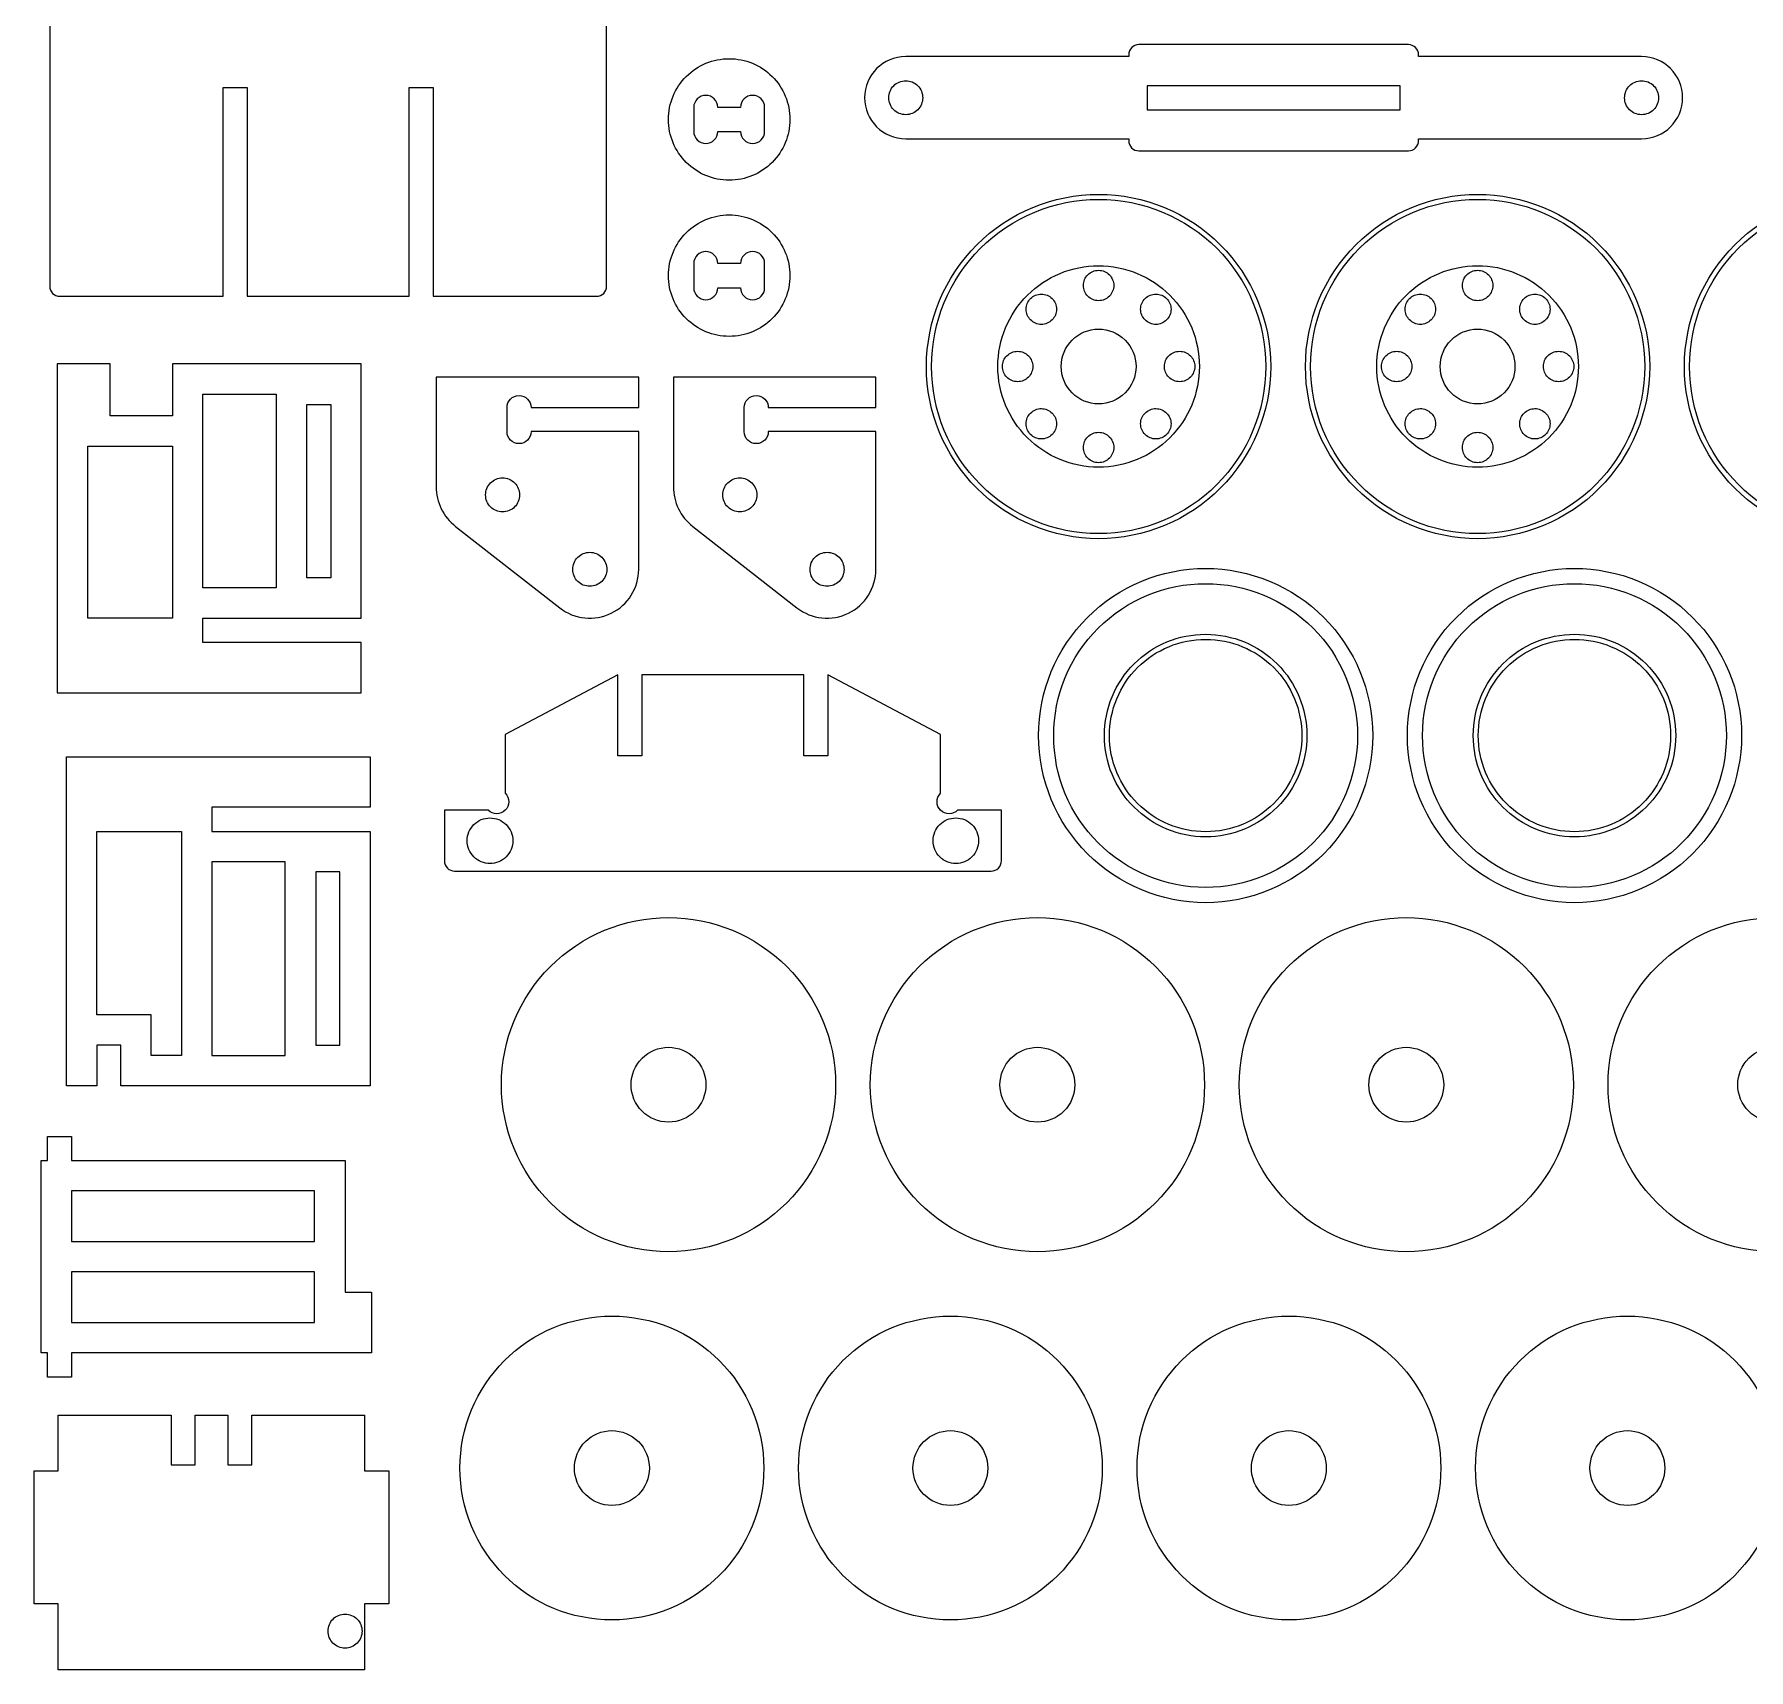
# Model space of a CAD drawing. Extents: x 4 to 443, y -91 to 343.
# Drawn here: x 9.5 to 235.8, y -87.8 to 128.1 of the extents above; entities that cross this region are included whole.
import ezdxf

# ---------------------------------------------------------------- set-up
doc = ezdxf.new("R2010")
doc.units = 0
doc.header["$MEASUREMENT"] = 0
for name, color, linetype in [('EXTERNAL_CUT', 1, 'CONTINUOUS'), ('INTERNAL_CUT', 5, 'CONTINUOUS'), ('POCKET_CUT', 3, 'CONTINUOUS')]:
    doc.layers.add(name, color=color, linetype=linetype)

msp = doc.modelspace()

# ---------------------------------------------------------------- linework, layer by layer
at = {"layer": 'EXTERNAL_CUT'}
msp.add_lwpolyline([(11.54, 181.22), (11.54, 94.83, 0.414214), (12.88, 93.49), (34.43, 93.49), (34.43, 121.06), (37.61, 121.06), (37.61, 93.49), (59, 93.49), (59, 121.06), (62.17, 121.06), (62.17, 93.49), (83.73, 93.49, 0.414214), (85.07, 94.83), (85.07, 181.22, 0.414214)], format="xyb", dxfattribs=at)
for points in [[(109.27, 116.84, -0.414214), (101.25, 108.82, -0.414214), (93.23, 116.84, -0.414214), (101.25, 124.86, -0.414214)], [(124.55, 114.29), (153.99, 114.29), (153.99, 114.04, 0.414214), (155.33, 112.7), (190.92, 112.7, 0.414214), (192.26, 114.04), (192.26, 114.29), (221.7, 114.29, 1), (221.7, 125.13), (192.26, 125.13), (192.26, 125.38, 0.414214), (190.92, 126.71), (155.33, 126.71, 0.414214), (153.99, 125.38), (153.99, 125.13), (124.55, 125.13, 1)], [(109.27, 96.22, -0.414214), (101.25, 88.2, -0.414214), (93.23, 96.22, -0.414214), (101.25, 104.24, -0.414214)], [(172.08, 84.23, -0.414214), (150.02, 62.17, -0.414214), (127.96, 84.23, -0.414214), (150.02, 106.29, -0.414214)], [(222.11, 84.23, -0.414214), (200.05, 62.17, -0.414214), (178, 84.23, -0.414214), (200.05, 106.29, -0.414214)], [(272.15, 84.23, -0.414214), (250.09, 62.17, -0.414214), (228.03, 84.23, -0.414214), (250.09, 106.29, -0.414214)], [(78.88, 52.37, 0.624784), (89.3, 57.45), (89.3, 75.63), (75.09, 75.63, -1), (71.92, 75.63), (71.92, 78.81, -1), (75.09, 78.81), (89.3, 78.81), (89.3, 82.82), (62.56, 82.82), (62.56, 68.37, 0.230933), (65.13, 63.11)], [(110.2, 52.37, 0.624784), (120.62, 57.45), (120.62, 75.63), (106.41, 75.63, -1), (103.24, 75.63), (103.24, 78.81, -1), (106.41, 78.81), (120.62, 78.81), (120.62, 82.82), (93.88, 82.82), (93.88, 68.37, 0.230933), (96.45, 63.11)], [(186.2, 35.51, -0.414214), (164.15, 13.45, -0.414214), (142.09, 35.51, -0.414214), (164.15, 57.57, -0.414214)], [(234.9, 35.51, -0.414214), (212.84, 13.45, -0.414214), (190.79, 35.51, -0.414214), (212.84, 57.57, -0.414214)], [(177.51, 35.51, -0.414214), (164.15, 22.14, -0.414214), (150.78, 35.51, -0.414214), (164.15, 48.88, -0.414214)], [(226.21, 35.51, -0.414214), (212.84, 22.14, -0.414214), (199.48, 35.51, -0.414214), (212.84, 48.88, -0.414214)], [(63.66, 25.64), (63.66, 18.96, 0.414214), (64.99, 17.62), (135.85, 17.62, 0.414214), (137.18, 18.96), (137.18, 25.64), (131.41, 25.64, -1), (129.16, 27.89), (129.16, 35.67), (114.29, 43.52), (114.29, 32.83), (111.11, 32.83), (111.11, 43.52), (89.72, 43.52), (89.72, 32.83), (86.55, 32.83), (86.55, 43.52), (71.68, 35.67), (71.68, 27.89, -1), (69.43, 25.64)], [(115.3, -10.58, -0.414214), (93.24, -32.63, -0.414214), (71.18, -10.58, -0.414214), (93.24, 11.48, -0.414214)], [(164, -10.58, -0.414214), (141.94, -32.63, -0.414214), (119.88, -10.58, -0.414214), (141.94, 11.48, -0.414214)], [(212.7, -10.58, -0.414214), (190.64, -32.63, -0.414214), (168.58, -10.58, -0.414214), (190.64, 11.48, -0.414214)], [(261.39, -10.58, -0.414214), (239.34, -32.63, -0.414214), (217.28, -10.58, -0.414214), (239.34, 11.48, -0.414214)], [(105.82, -61.18, -0.414214), (85.76, -81.23, -0.414214), (65.71, -61.18, -0.414214), (85.76, -41.12, -0.414214)], [(150.51, -61.18, -0.414214), (130.45, -81.23, -0.414214), (110.4, -61.18, -0.414214), (130.45, -41.12, -0.414214)], [(195.19, -61.18, -0.414214), (175.14, -81.23, -0.414214), (155.09, -61.18, -0.414214), (175.14, -41.12, -0.414214)], [(239.88, -61.18, -0.414214), (219.83, -81.23, -0.414214), (199.78, -61.18, -0.414214), (219.83, -41.12, -0.414214)]]:
    msp.add_lwpolyline(points, format="xyb", close=True, dxfattribs=at)
for points in [[(12.55, 41.13), (52.66, 41.13), (52.66, 47.81), (31.77, 47.81), (31.77, 50.99), (52.66, 50.99), (52.66, 84.58), (27.76, 84.58), (27.76, 77.73), (19.54, 77.73), (19.54, 84.58), (12.55, 84.58)], [(13.74, -10.73), (13.74, 32.72), (53.85, 32.72), (53.85, 26.04), (32.96, 26.04), (32.96, 22.86), (53.85, 22.86), (53.85, -10.73), (20.93, -10.73), (20.93, -5.38), (17.75, -5.38), (17.75, -10.73)], [(11.26, -49.17), (11.26, -45.99), (10.42, -45.99), (10.42, -20.59), (11.26, -20.59), (11.26, -17.42), (14.43, -17.42), (14.43, -20.59), (50.53, -20.59), (50.53, -37.97), (54.04, -37.97), (54.04, -45.99), (14.43, -45.99), (14.43, -49.17)], [(53.12, -87.8), (12.68, -87.8), (12.68, -79.11), (9.51, -79.11), (9.51, -61.56), (12.68, -61.56), (12.68, -54.21), (27.56, -54.21), (27.56, -60.76), (30.73, -60.76), (30.73, -54.21), (35.08, -54.21), (35.08, -60.76), (38.25, -60.76), (38.25, -54.21), (53.12, -54.21), (53.12, -61.56), (56.3, -61.56), (56.3, -79.11), (53.12, -79.11)]]:
    msp.add_lwpolyline(points, close=True, dxfattribs=at)
at = {"layer": 'INTERNAL_CUT'}
for points in [[(96.57, 115.25, 1), (99.74, 115.25), (102.75, 115.25, 1), (105.93, 115.25), (105.93, 118.43, 1), (102.75, 118.43), (99.74, 118.43, 1), (96.57, 118.43)], [(126.8, 119.71, -0.414214), (124.55, 117.46, -0.414214), (122.31, 119.71, -0.414214), (124.55, 121.95, -0.414214)], [(223.95, 119.71, -0.414214), (221.7, 117.46, -0.414214), (219.46, 119.71, -0.414214), (221.7, 121.95, -0.414214)], [(96.57, 94.63, 1), (99.74, 94.63), (102.75, 94.63, 1), (105.93, 94.63), (105.93, 97.81, 1), (102.75, 97.81), (99.74, 97.81, 1), (96.57, 97.81)], [(152.02, 94.92, -0.414214), (150.02, 92.91, -0.414214), (148.01, 94.92, -0.414214), (150.02, 96.93, -0.414214)], [(202.06, 94.92, -0.414214), (200.05, 92.91, -0.414214), (198.05, 94.92, -0.414214), (200.05, 96.93, -0.414214)], [(144.46, 91.79, -0.414214), (142.46, 89.78, -0.414214), (140.45, 91.79, -0.414214), (142.46, 93.79, -0.414214)], [(159.58, 91.79, -0.414214), (157.58, 89.78, -0.414214), (155.57, 91.79, -0.414214), (157.58, 93.79, -0.414214)], [(194.5, 91.79, -0.414214), (192.49, 89.78, -0.414214), (190.49, 91.79, -0.414214), (192.49, 93.79, -0.414214)], [(209.62, 91.79, -0.414214), (207.61, 89.78, -0.414214), (205.61, 91.79, -0.414214), (207.61, 93.79, -0.414214)], [(154.96, 84.23, -0.414214), (150.02, 79.29, -0.414214), (145.08, 84.23, -0.414214), (150.02, 89.17, -0.414214)], [(204.99, 84.23, -0.414214), (200.05, 79.29, -0.414214), (195.11, 84.23, -0.414214), (200.05, 89.17, -0.414214)], [(141.33, 84.23, -0.414214), (139.33, 82.22, -0.414214), (137.32, 84.23, -0.414214), (139.33, 86.23, -0.414214)], [(162.72, 84.23, -0.414214), (160.71, 82.22, -0.414214), (158.7, 84.23, -0.414214), (160.71, 86.23, -0.414214)], [(191.37, 84.23, -0.414214), (189.36, 82.22, -0.414214), (187.36, 84.23, -0.414214), (189.36, 86.23, -0.414214)], [(212.75, 84.23, -0.414214), (210.75, 82.22, -0.414214), (208.74, 84.23, -0.414214), (210.75, 86.23, -0.414214)], [(144.46, 76.67, -0.414214), (142.46, 74.66, -0.414214), (140.45, 76.67, -0.414214), (142.46, 78.67, -0.414214)], [(159.58, 76.67, -0.414214), (157.58, 74.66, -0.414214), (155.57, 76.67, -0.414214), (157.58, 78.67, -0.414214)], [(194.5, 76.67, -0.414214), (192.49, 74.66, -0.414214), (190.49, 76.67, -0.414214), (192.49, 78.67, -0.414214)], [(209.62, 76.67, -0.414214), (207.61, 74.66, -0.414214), (205.61, 76.67, -0.414214), (207.61, 78.67, -0.414214)], [(152.02, 73.54, -0.414214), (150.02, 71.53, -0.414214), (148.01, 73.54, -0.414214), (150.02, 75.54, -0.414214)], [(202.06, 73.54, -0.414214), (200.05, 71.53, -0.414214), (198.05, 73.54, -0.414214), (200.05, 75.54, -0.414214)], [(73.58, 67.27, -0.414214), (71.33, 65.03, -0.414214), (69.09, 67.27, -0.414214), (71.33, 69.52, -0.414214)], [(104.9, 67.27, -0.414214), (102.65, 65.03, -0.414214), (100.4, 67.27, -0.414214), (102.65, 69.52, -0.414214)], [(85.09, 57.45, -0.414214), (82.85, 55.21, -0.414214), (80.6, 57.45, -0.414214), (82.85, 59.7, -0.414214)], [(116.41, 57.45, -0.414214), (114.17, 55.21, -0.414214), (111.92, 57.45, -0.414214), (114.17, 59.7, -0.414214)], [(98.18, -10.58, -0.414214), (93.24, -15.52, -0.414214), (88.3, -10.58, -0.414214), (93.24, -5.64, -0.414214)], [(146.88, -10.58, -0.414214), (141.94, -15.52, -0.414214), (137, -10.58, -0.414214), (141.94, -5.64, -0.414214)], [(195.58, -10.58, -0.414214), (190.64, -15.52, -0.414214), (185.7, -10.58, -0.414214), (190.64, -5.64, -0.414214)], [(244.28, -10.58, -0.414214), (239.34, -15.52, -0.414214), (234.4, -10.58, -0.414214), (239.34, -5.64, -0.414214)], [(90.71, -61.18, -0.414214), (85.76, -66.12, -0.414214), (80.82, -61.18, -0.414214), (85.76, -56.24, -0.414214)], [(135.39, -61.18, -0.414214), (130.45, -66.12, -0.414214), (125.51, -61.18, -0.414214), (130.45, -56.24, -0.414214)], [(180.08, -61.18, -0.414214), (175.14, -66.12, -0.414214), (170.2, -61.18, -0.414214), (175.14, -56.24, -0.414214)], [(224.77, -61.18, -0.414214), (219.83, -66.12, -0.414214), (214.89, -61.18, -0.414214), (219.83, -56.24, -0.414214)], [(50.53, -80.46, -0.414214), (52.78, -82.7, -0.414214), (50.53, -84.95, -0.414214), (48.29, -82.7, -0.414214)]]:
    msp.add_lwpolyline(points, format="xyb", close=True, dxfattribs=at)
for points in [[(156.42, 118.12), (189.84, 118.12), (189.84, 121.29), (156.42, 121.29)], [(31.77, 55), (31.77, 80.57), (41.46, 80.57), (41.46, 55)], [(45.47, 56.34), (45.47, 79.23), (48.65, 79.23), (48.65, 56.34)], [(16.56, 50.99), (16.56, 73.72), (27.76, 73.72), (27.76, 50.99)], [(17.75, -1.37), (17.75, 22.86), (28.95, 22.86), (28.95, -6.72), (24.94, -6.72), (24.94, -1.37)], [(32.96, -6.72), (42.65, -6.72), (42.65, 18.85), (32.96, 18.85)], [(46.66, -5.38), (49.83, -5.38), (49.83, 17.51), (46.66, 17.51)], [(14.43, -31.29), (46.52, -31.29), (46.52, -24.6), (14.43, -24.6)], [(14.43, -41.98), (46.52, -41.98), (46.52, -35.3), (14.43, -35.3)]]:
    msp.add_lwpolyline(points, close=True, dxfattribs=at)
at = {"layer": 'POCKET_CUT'}
for points in [[(172.74, 84.23, -0.414214), (150.02, 61.5, -0.414214), (127.29, 84.23, -0.414214), (150.02, 106.95, -0.414214)], [(222.78, 84.23, -0.414214), (200.05, 61.5, -0.414214), (177.33, 84.23, -0.414214), (200.05, 106.95, -0.414214)], [(272.82, 84.23, -0.414214), (250.09, 61.5, -0.414214), (227.36, 84.23, -0.414214), (250.09, 106.95, -0.414214)], [(163.32, 84.23, -0.414214), (150.02, 70.93, -0.414214), (136.72, 84.23, -0.414214), (150.02, 97.53, -0.414214)], [(213.36, 84.23, -0.414214), (200.05, 70.93, -0.414214), (186.75, 84.23, -0.414214), (200.05, 97.53, -0.414214)], [(184.2, 35.51, -0.414214), (164.15, 15.46, -0.414214), (144.09, 35.51, -0.414214), (164.15, 55.56, -0.414214)], [(232.9, 35.51, -0.414214), (212.84, 15.46, -0.414214), (192.79, 35.51, -0.414214), (212.84, 55.56, -0.414214)], [(176.85, 35.51, -0.414214), (164.15, 22.81, -0.414214), (151.45, 35.51, -0.414214), (164.15, 48.21, -0.414214)], [(225.54, 35.51, -0.414214), (212.84, 22.81, -0.414214), (200.14, 35.51, -0.414214), (212.84, 48.21, -0.414214)], [(69.67, 18.62, -0.414214), (66.66, 21.63, -0.414214), (69.67, 24.64, -0.414214), (72.68, 21.63, -0.414214)], [(131.17, 18.62, -0.414214), (128.16, 21.63, -0.414214), (131.17, 24.64, -0.414214), (134.17, 21.63, -0.414214)]]:
    msp.add_lwpolyline(points, format="xyb", close=True, dxfattribs=at)

doc.saveas('drawing.dxf')
